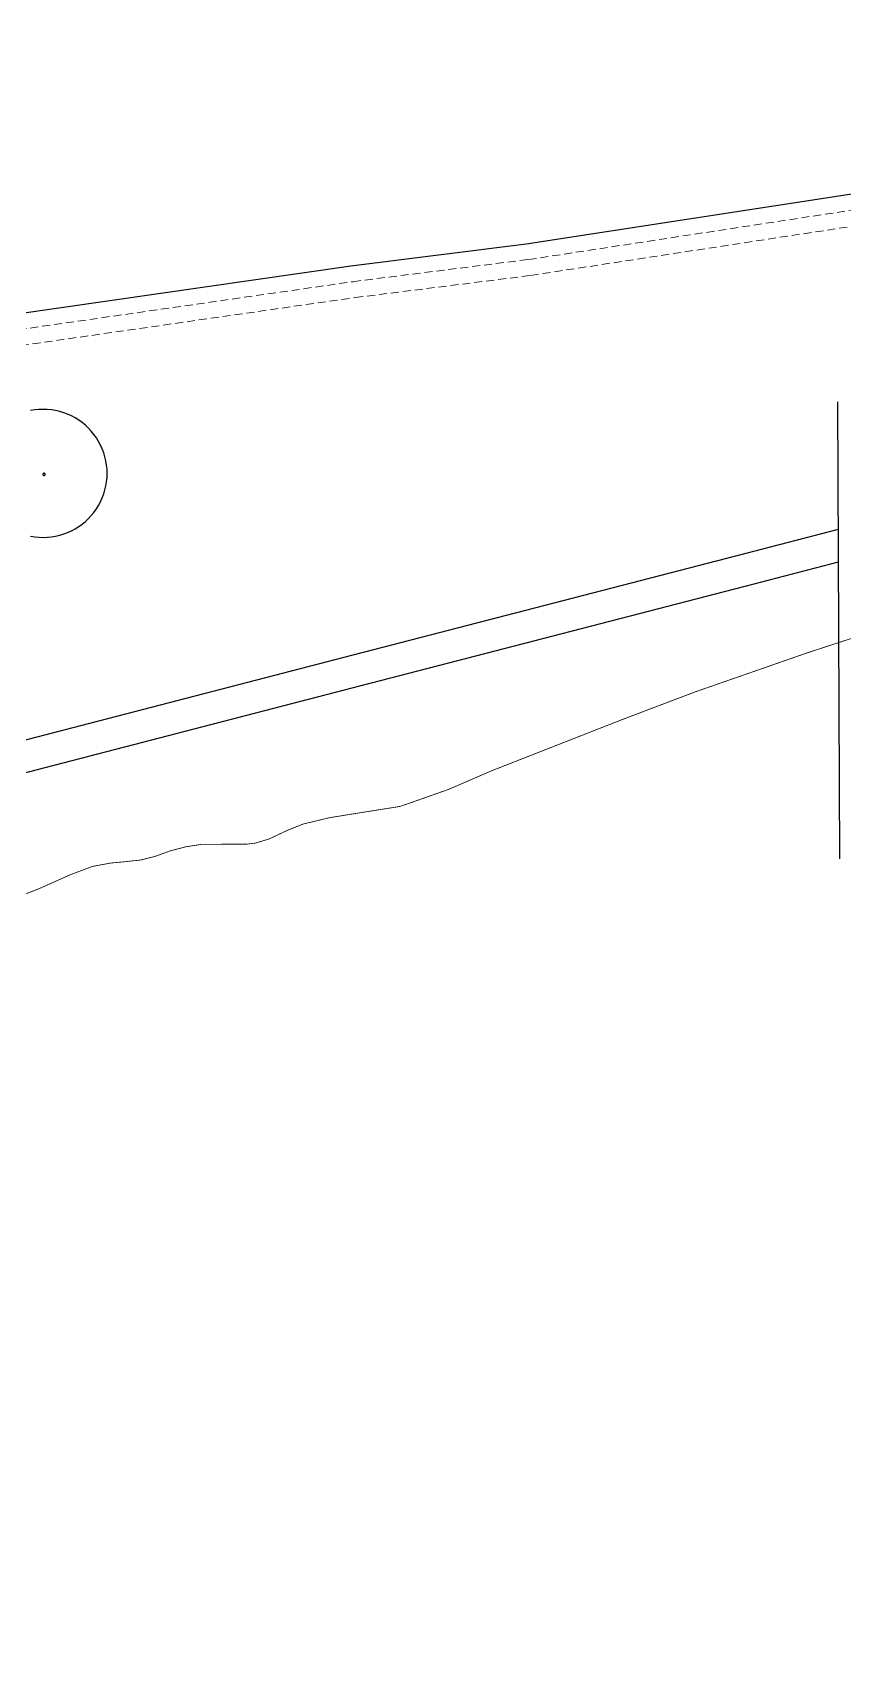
# Model space of a CAD drawing. Header units: inches. Extents: x -3368894 to 5148796, y 84 to 10864301.
# Drawn here: x 502357.7 to 502408.4, y 4346390.2 to 4346492.8 of the extents above; entities that cross this region are included whole.
import ezdxf

# ---------------------------------------------------------------- set-up
doc = ezdxf.new("R2010")
doc.units = ezdxf.units.IN
doc.header["$MEASUREMENT"] = 0
doc.linetypes.add('NASCOSTA', pattern=[0.375, 0.25, -0.125])
for name, color, linetype, lineweight in [('cm_quote', 174, 'Continuous', 0), ('cp_limite laguna_linea', 252, 'Continuous', 9), ('cp_piattaforme volumi_linea', 4, 'Continuous', 25)]:
    doc.layers.add(name, color=color, linetype=linetype, lineweight=lineweight)
for name, color, linetype in [('cp_alberi_linea', 103, 'Continuous'), ('cp_recinzioni leggere_linea', 4, 'Continuous'), ('cp_vegetazione_linee', 34, 'Continuous')]:
    doc.layers.add(name, color=color, linetype=linetype)
doc.styles.get("Standard").update_dxf_attribs({"font": 'GOTHIC.TTF'})
doc.dimstyles.new('Quote 200', dxfattribs={"dimtxt": 0.5, "dimasz": 0.2, "dimexe": 1.25, "dimexo": 0.625, "dimgap": 0.2, "dimtad": 1, "dimzin": 1, "dimtxsty": 'Standard', "dimblk": 'ARCHTICK', "dimcen": 2.5, "dimse1": 1, "dimse2": 1, "dimazin": 0, "dimtfac": 1, "dimtmove": 0, "dimatfit": 3, "dimldrblk": 'NONE', "dimfxl": 1, "dimlwd": 0, "dimarcsym": 0})

# ---------------------------------------------------------------- blocks, each defined once
blk = doc.blocks.new('_ArchTick')
at = {"color": 0, "linetype": 'ByBlock', "const_width": 0.15}
blk.add_lwpolyline([(-0.5, -0.5), (0.5, 0.5)], dxfattribs=at)
blk = doc.blocks.new('*D263')
at = {"layer": 'cm_quote', "color": 0, "lineweight": 0, "transparency": 16777216}
for p, q in [((-3368891.7, 8689622.26), (-929594.24, 10864300.07)), ((-3368894.34, 8689619.91), (-3368891.7, 8689622.26))]:
    blk.add_line(p, q, dxfattribs=at)
at = {"layer": 'DEFPOINTS', "color": 0, "transparency": 16777216}
for p in [(-3368891.7, 8689622.26), (503231.57, 4346330.38), (503228.93, 4346328.03)]:
    blk.add_point(p, dxfattribs=at)
at = {"layer": 'cm_quote', "color": 0, "lineweight": 0, "transparency": 16777216, "xscale": 0.2, "yscale": 0.2, "zscale": 0.2}
for p, rotation in [((-3368891.7, 8689622.26), 41.71758129249201), ((-3368894.34, 8689619.91), 221.717581292492)]:
    blk.add_blockref('_ArchTick', p, dxfattribs=dict(at, rotation=rotation))
at = {"layer": 'cm_quote', "color": 0, "transparency": 16777216, "insert": (-929595.2, 10864299.86), "char_height": 0.5, "attachment_point": 5, "rotation": 41.7176}
blk.add_mtext('3,53', dxfattribs=at)
blk = doc.blocks.new('_None')

msp = doc.modelspace()

# ---------------------------------------------------------------- linework, layer by layer
at = {"layer": 'cp_alberi_linea'}
msp.add_lwpolyline([(502357.576, 4346461.353), (502357.834, 4346461.31), (502358.095, 4346461.285), (502358.356, 4346461.276), (502358.618, 4346461.285), (502358.878, 4346461.31), (502359.137, 4346461.353), (502359.392, 4346461.412), (502359.642, 4346461.488), (502359.887, 4346461.58), (502360.125, 4346461.689), (502360.356, 4346461.812), (502360.579, 4346461.95), (502360.791, 4346462.103), (502360.994, 4346462.269), (502361.185, 4346462.448), (502361.364, 4346462.639), (502361.53, 4346462.841), (502361.682, 4346463.054), (502361.82, 4346463.276), (502361.944, 4346463.507), (502362.052, 4346463.745), (502362.144, 4346463.99), (502362.22, 4346464.241), (502362.279, 4346464.496), (502362.322, 4346464.754), (502362.348, 4346465.014), (502362.356, 4346465.276), (502362.348, 4346465.538), (502362.322, 4346465.798), (502362.279, 4346466.056), (502362.22, 4346466.311), (502362.144, 4346466.562), (502362.052, 4346466.807), (502361.944, 4346467.045), (502361.82, 4346467.276), (502361.682, 4346467.498), (502361.53, 4346467.711), (502361.364, 4346467.913), (502361.185, 4346468.104), (502360.994, 4346468.283), (502360.791, 4346468.449), (502360.579, 4346468.602), (502360.356, 4346468.74), (502360.125, 4346468.863), (502359.887, 4346468.972), (502359.642, 4346469.064), (502359.392, 4346469.14), (502359.137, 4346469.199), (502358.878, 4346469.242), (502358.618, 4346469.267), (502358.356, 4346469.276), (502358.095, 4346469.267), (502357.834, 4346469.242), (502357.576, 4346469.199)], dxfattribs=at)
msp.add_lwpolyline([(502358.483, 4346465.212), (502358.483, 4346465.216), (502358.483, 4346465.221), (502358.482, 4346465.225), (502358.481, 4346465.23), (502358.479, 4346465.234), (502358.478, 4346465.238), (502358.476, 4346465.243), (502358.474, 4346465.247), (502358.471, 4346465.25), (502358.469, 4346465.254), (502358.466, 4346465.258), (502358.463, 4346465.261), (502358.459, 4346465.264), (502358.456, 4346465.267), (502358.452, 4346465.27), (502358.448, 4346465.272), (502358.444, 4346465.274), (502358.44, 4346465.276), (502358.436, 4346465.278), (502358.431, 4346465.279), (502358.427, 4346465.28), (502358.422, 4346465.281), (502358.418, 4346465.281), (502358.413, 4346465.282), (502358.408, 4346465.281), (502358.404, 4346465.281), (502358.399, 4346465.28), (502358.395, 4346465.279), (502358.391, 4346465.278), (502358.386, 4346465.276), (502358.382, 4346465.274), (502358.378, 4346465.272), (502358.374, 4346465.27), (502358.37, 4346465.267), (502358.367, 4346465.264), (502358.364, 4346465.261), (502358.36, 4346465.258), (502358.357, 4346465.254), (502358.355, 4346465.25), (502358.352, 4346465.247), (502358.35, 4346465.243), (502358.348, 4346465.238), (502358.347, 4346465.234), (502358.345, 4346465.23), (502358.344, 4346465.225), (502358.344, 4346465.221), (502358.343, 4346465.216), (502358.343, 4346465.212), (502358.343, 4346465.207), (502358.344, 4346465.202), (502358.344, 4346465.198), (502358.345, 4346465.193), (502358.347, 4346465.189), (502358.348, 4346465.185), (502358.35, 4346465.181), (502358.352, 4346465.176), (502358.355, 4346465.173), (502358.357, 4346465.169), (502358.36, 4346465.165), (502358.364, 4346465.162), (502358.367, 4346465.159), (502358.37, 4346465.156), (502358.374, 4346465.153), (502358.378, 4346465.151), (502358.382, 4346465.149), (502358.386, 4346465.147), (502358.391, 4346465.145), (502358.395, 4346465.144), (502358.399, 4346465.143), (502358.404, 4346465.142), (502358.408, 4346465.142), (502358.413, 4346465.141), (502358.418, 4346465.142), (502358.422, 4346465.142), (502358.427, 4346465.143), (502358.431, 4346465.144), (502358.436, 4346465.145), (502358.44, 4346465.147), (502358.444, 4346465.149), (502358.448, 4346465.151), (502358.452, 4346465.153), (502358.456, 4346465.156), (502358.459, 4346465.159), (502358.463, 4346465.162), (502358.466, 4346465.165), (502358.469, 4346465.169), (502358.471, 4346465.173), (502358.474, 4346465.176), (502358.476, 4346465.181), (502358.478, 4346465.185), (502358.479, 4346465.189), (502358.481, 4346465.193), (502358.482, 4346465.198), (502358.483, 4346465.202), (502358.483, 4346465.207)], close=True, dxfattribs=at)
at = {"layer": 'cp_limite laguna_linea', "const_width": 0.05}
msp.add_lwpolyline([(502409.811, 4346455.272), (502406.16, 4346454.081), (502399.095, 4346451.621), (502394.491, 4346449.874), (502386.395, 4346446.699), (502383.669, 4346445.521), (502380.76, 4346444.498), (502380.673, 4346444.471), (502380.584, 4346444.453), (502378.312, 4346444.093), (502376.262, 4346443.763), (502374.608, 4346443.366), (502373.616, 4346442.969), (502372.491, 4346442.44), (502371.631, 4346442.175), (502371.102, 4346442.109), (502368.275, 4346442.098), (502367.274, 4346441.942), (502366.3, 4346441.688), (502365.369, 4346441.35), (502364.457, 4346441.117), (502363.483, 4346441.012), (502362.575, 4346440.926), (502361.432, 4346440.715), (502360.077, 4346440.207), (502358.087, 4346439.318), (502356.563, 4346438.725)], dxfattribs=at)
at = {"layer": 'cp_limite laguna_linea', "lineweight": 18, "const_width": 0.05}
msp.add_lwpolyline([(502409.811, 4346455.272), (502406.16, 4346454.081), (502399.095, 4346451.621), (502394.491, 4346449.874), (502386.395, 4346446.699), (502383.669, 4346445.521), (502380.76, 4346444.498), (502380.673, 4346444.471), (502380.584, 4346444.453), (502378.312, 4346444.093), (502376.262, 4346443.763), (502374.608, 4346443.366), (502373.616, 4346442.969), (502372.491, 4346442.44), (502371.631, 4346442.175), (502371.102, 4346442.109), (502368.275, 4346442.098), (502367.274, 4346441.942), (502366.3, 4346441.688), (502365.369, 4346441.35), (502364.457, 4346441.117), (502363.483, 4346441.012), (502362.575, 4346440.926), (502361.432, 4346440.715), (502360.077, 4346440.207), (502358.087, 4346439.318), (502356.563, 4346438.725)], dxfattribs=at)
at = {"layer": 'cp_piattaforme volumi_linea'}
for points in [[(502407.985, 4346469.752), (502408.109, 4346441.191)], [(502308.865, 4346440.057), (502323.709, 4346440.057), (502324.053, 4346440.071), (502324.397, 4346440.115), (502324.734, 4346440.187), (502353.074, 4346447.538), (502377.727, 4346453.932), (502402.279, 4346460.3), (502408.053, 4346461.798)], [(502408.036, 4346459.732), (502402.755, 4346458.362), (502378.204, 4346451.994), (502353.55, 4346445.6), (502325.212, 4346438.25), (502324.716, 4346438.143), (502324.213, 4346438.079), (502323.706, 4346438.057), (502308.866, 4346438.058)]]:
    msp.add_lwpolyline(points, dxfattribs=at)
at = {"layer": 'cp_recinzioni leggere_linea'}
for points in [[(502377.588, 4346478.245), (502388.545, 4346479.626), (502409.697, 4346482.858), (502429.071, 4346487.504), (502466.364, 4346482.898), (502483.137, 4346476.627), (502524.307, 4346461.417), (502547.138, 4346453.239), (502585.971, 4346448.386)], [(501924.332, 4346396.581), (501923.102, 4346408.786), (501922.533, 4346413.765), (501955.569, 4346417.887), (502036.674, 4346430.206), (502107.587, 4346426.275), (502109.399, 4346426.188), (502111.194, 4346425.955), (502112.964, 4346425.579), (502114.701, 4346425.061), (502149.43, 4346413.834), (502178.731, 4346415.393), (502237.692, 4346435.291), (502261.867, 4346457.695), (502275.132, 4346463.526), (502317.324, 4346469.587), (502377.588, 4346478.245)]]:
    msp.add_lwpolyline(points, dxfattribs=at)
at = {"layer": 'cp_vegetazione_linee', "linetype": 'NASCOSTA', "lineweight": 13, "ltscale": 2}
for points in [[(502186.132, 4346415.946), (502186.737, 4346416.13), (502187.305, 4346416.309), (502188.352, 4346416.743), (502226.547, 4346430.521), (502238.213, 4346434.41), (502262.424, 4346456.847), (502275.41, 4346462.555), (502317.466, 4346468.597), (502377.721, 4346477.254), (502388.683, 4346478.636), (502409.89, 4346481.876), (502429.128, 4346486.489), (502466.124, 4346481.92), (502482.789, 4346475.69), (502523.965, 4346460.477), (502546.904, 4346452.261), (502585.955, 4346447.38), (502606.038, 4346448.84), (502634.559, 4346450.563), (502659.979, 4346451.587), (502688.863, 4346451.853), (502722.539, 4346448.771)], [(502185.808, 4346414.806), (502186.421, 4346414.988), (502187.033, 4346415.175), (502187.647, 4346415.368), (502188.713, 4346415.81), (502226.874, 4346429.576), (502238.735, 4346433.53), (502262.98, 4346455.999), (502275.687, 4346461.585), (502317.608, 4346467.607), (502377.855, 4346476.263), (502388.821, 4346477.645), (502410.082, 4346480.894), (502429.185, 4346485.475), (502465.885, 4346480.942), (502482.44, 4346474.752), (502523.623, 4346459.537), (502546.671, 4346451.282), (502585.929, 4346446.376), (502606.104, 4346447.842), (502634.609, 4346449.564), (502660.004, 4346450.587), (502688.822, 4346450.853), (502722.912, 4346447.733)]]:
    msp.add_lwpolyline(points, dxfattribs=at)

# ---------------------------------------------------------------- dimensions: what is measured, and where the dimension line sits
at = {"layer": 'cm_quote'}
dim = msp.add_linear_dim(base=(-3368891.703, 8689622.26), p1=(503228.933, 4346328.028), p2=(503231.569, 4346330.378), angle=41.71758, dimstyle='Quote 200', dxfattribs=at)
dim.commit()
dim.dimension.update_dxf_attribs({"geometry": '*D263', "text_midpoint": (-929594.876, 10864299.502), "dimtype": 161})

doc.saveas('drawing.dxf')
